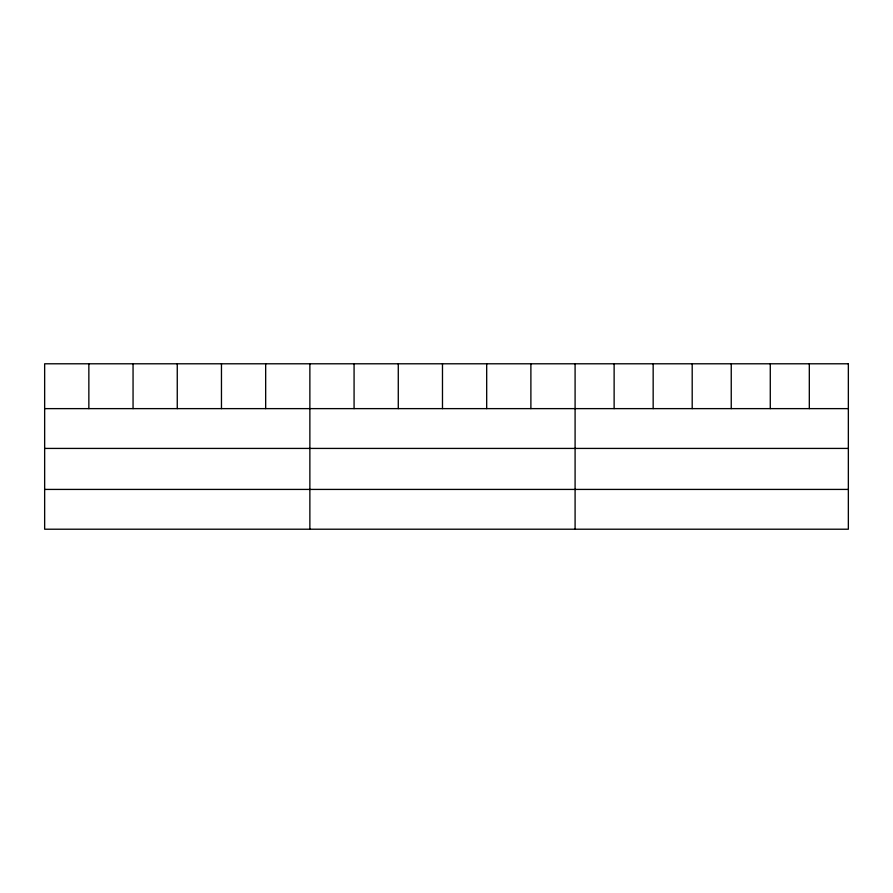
<?xml version="1.0" encoding="UTF-8"?>
<svg xmlns="http://www.w3.org/2000/svg" width="893" height="893" viewBox="0 0 893 893"><rect width="100%" height="100%" fill="white"/><g stroke="black" fill="none" stroke-linecap="round" stroke-linejoin="round"><path stroke-width="1.34" d="M44.65 408.626L848.35 408.626M44.65 448.42L848.35 448.42M44.65 489.42L848.35 489.42M809.315 363.786L809.315 408.626M770.279 363.786L770.279 408.626M731.244 363.786L731.244 408.626M692.198 363.786L692.198 408.626M653.163 363.786L653.163 408.626M614.127 363.786L614.127 408.626M575.092 363.786L575.092 529.214M530.889 363.786L530.889 408.626M486.685 363.786L486.685 408.626M442.481 363.786L442.481 408.626M398.278 363.786L398.278 408.626M354.075 363.786L354.075 408.626M309.871 363.786L309.871 529.214M265.668 363.786L265.668 408.626M221.464 363.786L221.464 408.626M177.261 363.786L177.261 408.626M133.057 363.786L133.057 408.626M88.853 363.786L88.853 408.626M848.35 363.786L44.65 363.786L44.65 529.214L848.35 529.214L848.35 363.786"/></g></svg>
